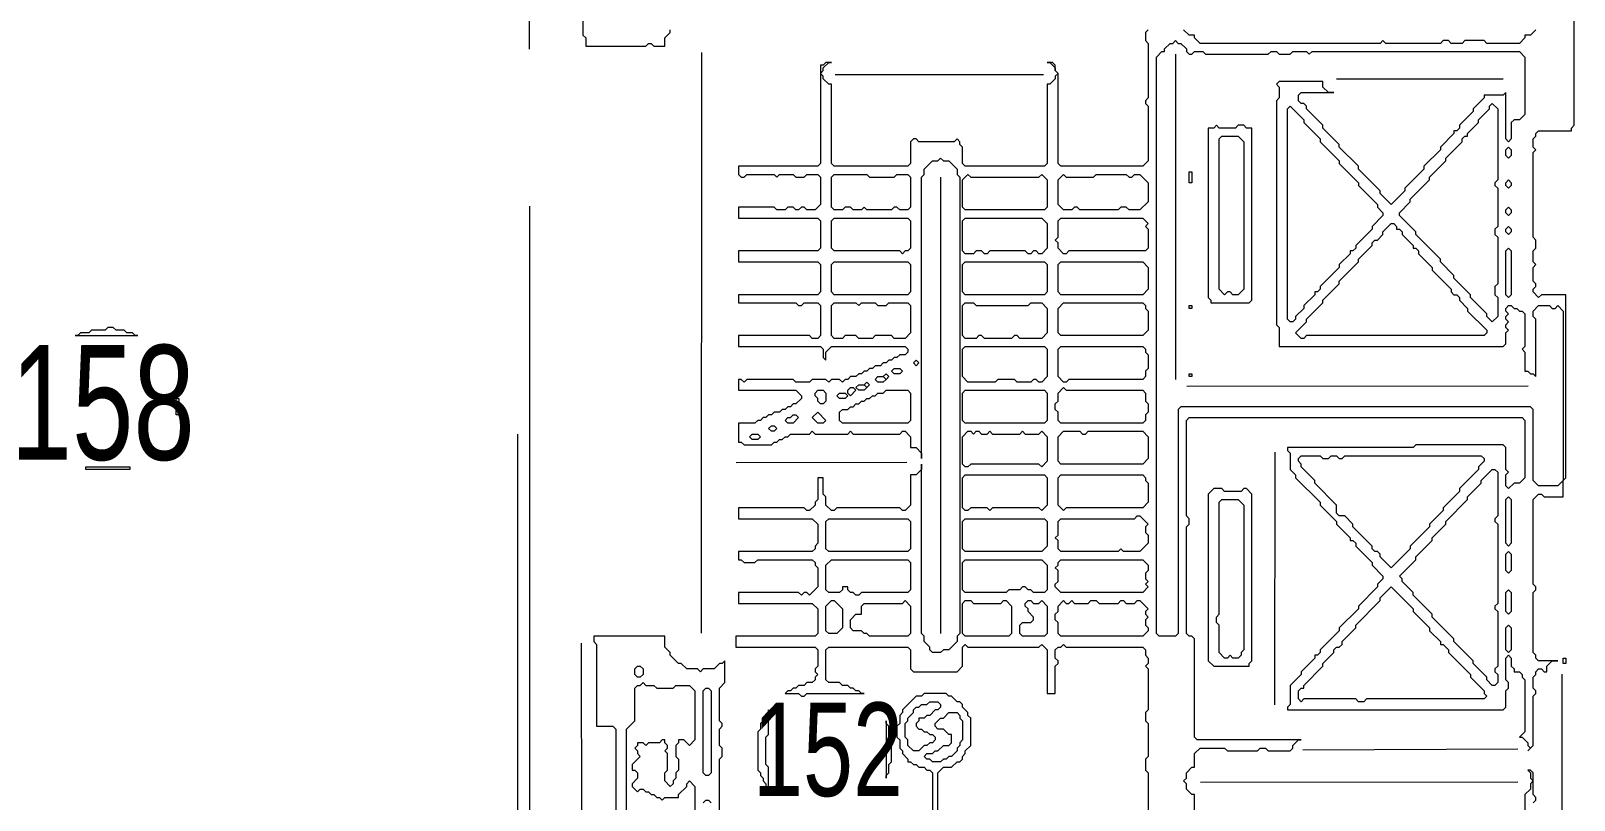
# Model space of a CAD drawing. Extents: x 25 to 4929, y 26 to 3478.
# Drawn here: x 1100 to 1665, y 1865 to 2147 of the extents above; entities that cross this region are included whole.
import ezdxf

# ---------------------------------------------------------------- set-up
doc = ezdxf.new("R2010")
doc.units = 0
for name, color, linetype, lineweight in [('OCR_TEXT', 6, 'Continuous', 0), ('TRACE_CURVE', 6, 'Continuous', 0), ('TRACE_STRAIGHT', 5, 'Continuous', 0), ('TRACE_TEXT_SYMBOL', 6, 'Continuous', 0)]:
    doc.layers.add(name, color=color, linetype=linetype, lineweight=lineweight)
doc.styles.add('wqy-unicode', font='wqy-unicode.lff')

msp = doc.modelspace()

# ---------------------------------------------------------------- linework, layer by layer
at = {"layer": 'TRACE_CURVE', "color": 6}
for points in [[(1651, 1911), (1651, 1912), (1652, 1913), (1653, 1913), (1654, 1912), (1655, 1912), (1655, 1914), (1657, 1916), (1659, 1916), (1652, 1916), (1651, 1917), (1651, 1918), (1650, 1919), (1650, 1941), (1651, 1942), (1651, 1943), (1650, 1944), (1650, 1975), (1652, 1977), (1653, 1977), (1654, 1976), (1661, 1976), (1661, 1982), (1662, 1983), (1662, 2050), (1653, 2050), (1652, 2049), (1650, 2051), (1650, 2052), (1651, 2053), (1651, 2054), (1650, 2055), (1650, 2060), (1651, 2061), (1650, 2062), (1650, 2066), (1651, 2067), (1651, 2070), (1650, 2071), (1650, 2102), (1651, 2103), (1650, 2104), (1650, 2107), (1651, 2108), (1651, 2109), (1652, 2110), (1664, 2110), (1664, 2111), (1665, 2112), (1665, 2191)], [(1302, 2154), (1302, 2145), (1303, 2144), (1303, 2141), (1325, 2141), (1326, 2142), (1327, 2142), (1328, 2141), (1332, 2141), (1332, 2144), (1334, 2146), (1334, 2147)], [(1509, 2147), (1508, 2146), (1508, 2143), (1509, 2142), (1509, 2122), (1508, 2121), (1508, 2120), (1509, 2119), (1509, 2099), (1507, 2097), (1477, 2097)], [(1518, 2142), (1519, 2143), (1520, 2142), (1521, 2142), (1523, 2140), (1523, 2139), (1524, 2138), (1525, 2138), (1526, 2139), (1529, 2139), (1530, 2138), (1553, 2138), (1554, 2139), (1556, 2139), (1557, 2138), (1561, 2138), (1562, 2139), (1567, 2139), (1568, 2138), (1569, 2139), (1645, 2139), (1647, 2137), (1647, 2116), (1645, 2114), (1643, 2114), (1642, 2113), (1642, 2107), (1641, 2106), (1640, 2107), (1640, 2124), (1639, 2123), (1632, 2123), (1632, 2122), (1628, 2118), (1628, 2117), (1623, 2112), (1623, 2111), (1622, 2110), (1621, 2110), (1621, 2109), (1616, 2104), (1616, 2103), (1610, 2097), (1610, 2096), (1603, 2089), (1603, 2088), (1598, 2083), (1594, 2087), (1594, 2088), (1586, 2096), (1586, 2097), (1579, 2104), (1579, 2105), (1573, 2111), (1573, 2112), (1567, 2118), (1567, 2119), (1566, 2120), (1565, 2120), (1564, 2121), (1564, 2123), (1565, 2124), (1577, 2124), (1575, 2124)], [(1651, 2147), (1649, 2145), (1647, 2145), (1647, 2144), (1645, 2142), (1633, 2142), (1632, 2143), (1625, 2143), (1624, 2142), (1620, 2142), (1619, 2143), (1617, 2143), (1616, 2142), (1596, 2142), (1595, 2143), (1594, 2142), (1528, 2142), (1526, 2144), (1526, 2145), (1524, 2145), (1522, 2147)], [(1575, 2124), (1573, 2126), (1573, 2128), (1557, 2128), (1556, 2127), (1557, 2126), (1557, 2122), (1556, 2121), (1556, 2039), (1557, 2038), (1557, 2031), (1639, 2031), (1640, 2032), (1640, 2036), (1641, 2037), (1640, 2038), (1640, 2039), (1641, 2040), (1640, 2041), (1640, 2042), (1641, 2043), (1640, 2044), (1640, 2045), (1641, 2046), (1642, 2046), (1643, 2045), (1644, 2045), (1645, 2044), (1646, 2044), (1647, 2043), (1647, 2031), (1646, 2030), (1647, 2029), (1647, 2022), (1648, 2022), (1649, 2021), (1650, 2021), (1651, 2020), (1651, 2041), (1650, 2042), (1650, 2044), (1652, 2046), (1656, 2046), (1657, 2045), (1658, 2045), (1659, 2046), (1661, 2044), (1661, 1982), (1659, 1980), (1652, 1980), (1650, 1982), (1650, 2008), (1649, 2009), (1521, 2009), (1520, 2008), (1520, 1926), (1519, 1925), (1513, 1925), (1512, 1926), (1512, 2137), (1514, 2139), (1515, 2139), (1515, 2140), (1517, 2142)], [(1517, 2142), (1518, 2142)], [(1477, 2097), (1476, 2098), (1476, 2131), (1475, 2132), (1475, 2134), (1474, 2135), (1472, 2135), (1473, 2135), (1475, 2133), (1475, 2132), (1476, 2131), (1475, 2130), (1475, 2129), (1473, 2127), (1472, 2127), (1472, 2098), (1471, 2097), (1442, 2097), (1441, 2098), (1441, 2104), (1440, 2105), (1440, 2106), (1439, 2107), (1438, 2106), (1425, 2106), (1424, 2107), (1423, 2107), (1422, 2106), (1422, 2098), (1421, 2097), (1394, 2097), (1393, 2098), (1393, 2127), (1392, 2127), (1390, 2129), (1390, 2130), (1389, 2131), (1390, 2132), (1390, 2133), (1392, 2135), (1393, 2135), (1391, 2135), (1390, 2134), (1389, 2134), (1389, 2098), (1388, 2097), (1359, 2097), (1359, 2094), (1360, 2093), (1361, 2093), (1362, 2094), (1372, 2094), (1373, 2093), (1374, 2094), (1379, 2094), (1380, 2093), (1383, 2093), (1384, 2094), (1388, 2094), (1389, 2093), (1389, 2083), (1387, 2081), (1384, 2081), (1383, 2082)], [(1432, 2099), (1433, 2100), (1434, 2099), (1436, 2099), (1439, 2096), (1439, 2094), (1440, 2093), (1440, 1926), (1439, 1925), (1439, 1923), (1436, 1920), (1434, 1920), (1433, 1919), (1430, 1919), (1429, 1920), (1429, 1921), (1427, 1923), (1427, 1925), (1426, 1926), (1426, 1988), (1426, 1986), (1424, 1984), (1422, 1984), (1422, 1973), (1420, 1971), (1419, 1971), (1418, 1972), (1395, 1972), (1394, 1971), (1393, 1971), (1391, 1973), (1391, 1976), (1390, 1977), (1390, 1983), (1388, 1983), (1388, 1975), (1387, 1974), (1387, 1973), (1385, 1971), (1384, 1971), (1383, 1972), (1359, 1972), (1359, 1968), (1386, 1968), (1388, 1966), (1388, 1959), (1387, 1958), (1387, 1957), (1386, 1956), (1359, 1956), (1359, 1953), (1360, 1953), (1361, 1952), (1365, 1952), (1366, 1953), (1386, 1953), (1387, 1952), (1387, 1951), (1388, 1950), (1388, 1943), (1385, 1940), (1384, 1941), (1383, 1941), (1382, 1940)], [(1398, 2019), (1397, 2018), (1396, 2019), (1393, 2019), (1392, 2018), (1391, 2019), (1386, 2019), (1385, 2018), (1380, 2018), (1379, 2019), (1362, 2019), (1361, 2018), (1360, 2019), (1359, 2019), (1359, 2015), (1380, 2015), (1382, 2013), (1382, 2012), (1380, 2010), (1379, 2010), (1378, 2009), (1377, 2009), (1376, 2008), (1375, 2008), (1374, 2007), (1372, 2007), (1371, 2006), (1370, 2006), (1369, 2005), (1368, 2005), (1367, 2004), (1366, 2004), (1365, 2003), (1359, 2003), (1359, 1996), (1360, 1996), (1361, 1995), (1371, 1995), (1372, 1996), (1373, 1996), (1374, 1997), (1375, 1997), (1376, 1998), (1377, 1998), (1378, 1999), (1385, 1999), (1386, 2000), (1387, 1999), (1399, 1999), (1400, 2000), (1401, 1999), (1418, 1999), (1419, 2000), (1420, 2000), (1422, 1998), (1422, 1994), (1424, 1994), (1426, 1992), (1426, 1990), (1426, 2093), (1427, 2094), (1427, 2096), (1430, 2099), (1432, 2099)], [(1383, 2082), (1382, 2082), (1381, 2081), (1380, 2081), (1379, 2082), (1377, 2082), (1376, 2081), (1373, 2081), (1372, 2082), (1359, 2082), (1359, 2078), (1388, 2078), (1389, 2077), (1389, 2067), (1388, 2066), (1359, 2066), (1359, 2062), (1388, 2062), (1389, 2061), (1389, 2051), (1388, 2050), (1359, 2050), (1359, 2047), (1380, 2047), (1381, 2046), (1382, 2046), (1383, 2047), (1388, 2047), (1389, 2046), (1389, 2035), (1388, 2034), (1386, 2034), (1385, 2035), (1359, 2035), (1359, 2031), (1389, 2031), (1390, 2030), (1390, 2027), (1391, 2026), (1391, 2029), (1393, 2031), (1420, 2031), (1421, 2030), (1421, 2029), (1420, 2028), (1418, 2028), (1417, 2027), (1416, 2027), (1415, 2026), (1414, 2026), (1413, 2025), (1412, 2025), (1411, 2024), (1409, 2024), (1408, 2023), (1407, 2023), (1406, 2022), (1405, 2022), (1404, 2021), (1403, 2021), (1402, 2020), (1400, 2020), (1399, 2019), (1398, 2019)], [(1526, 1755), (1526, 1867), (1525, 1867), (1523, 1869), (1523, 1871), (1522, 1872), (1523, 1873), (1523, 1875), (1525, 1877), (1526, 1877), (1526, 1882), (1528, 1884), (1537, 1884), (1538, 1883), (1549, 1883), (1550, 1884), (1552, 1884), (1553, 1883), (1561, 1883), (1562, 1884), (1562, 1885), (1564, 1887), (1565, 1887), (1527, 1887), (1526, 1888), (1526, 1924), (1525, 1925), (1524, 1925), (1523, 1926), (1523, 1965), (1524, 1966), (1524, 1968), (1523, 1969), (1523, 2004), (1524, 2005), (1646, 2005), (1647, 2004), (1647, 1983), (1645, 1981), (1643, 1981), (1641, 1979), (1640, 1980), (1640, 1984), (1641, 1985), (1640, 1986), (1640, 1994), (1639, 1995), (1607, 1995), (1606, 1994), (1560, 1994), (1560, 1993), (1561, 1992)], [(1561, 1992), (1561, 1986), (1563, 1984), (1563, 1983), (1572, 1974), (1572, 1973), (1578, 1967), (1578, 1966), (1583, 1961), (1583, 1960), (1584, 1960), (1585, 1959), (1585, 1958), (1591, 1952), (1591, 1951), (1595, 1947), (1595, 1946), (1593, 1944), (1593, 1943), (1586, 1936), (1586, 1935), (1579, 1928), (1579, 1927), (1572, 1920), (1572, 1919), (1571, 1918), (1570, 1918), (1570, 1917), (1565, 1912), (1565, 1911), (1561, 1907), (1561, 1900), (1560, 1899), (1560, 1898), (1639, 1898), (1640, 1899), (1640, 1905), (1641, 1906), (1641, 1908), (1640, 1909), (1640, 1917), (1641, 1918), (1642, 1917), (1642, 1914), (1643, 1913), (1643, 1912), (1645, 1912), (1646, 1911), (1646, 1910), (1647, 1909), (1647, 1890), (1645, 1888), (1646, 1888), (1648, 1886), (1648, 1885), (1649, 1884), (1648, 1883), (1650, 1885), (1650, 1903), (1651, 1904), (1651, 1905), (1650, 1906), (1650, 1910), (1651, 1911)], [(1382, 1940), (1381, 1941), (1359, 1941), (1359, 1937), (1386, 1937), (1388, 1935), (1388, 1926), (1387, 1925), (1358, 1925), (1358, 1921), (1387, 1921), (1388, 1920), (1388, 1914), (1387, 1913), (1387, 1912), (1388, 1911), (1387, 1910), (1387, 1909), (1386, 1908), (1384, 1908), (1383, 1907), (1381, 1907), (1380, 1906), (1379, 1906), (1378, 1905), (1377, 1905), (1376, 1904), (1381, 1904), (1382, 1903), (1383, 1903), (1384, 1904), (1405, 1904), (1404, 1904), (1403, 1905), (1402, 1905), (1401, 1906), (1400, 1906), (1399, 1907), (1397, 1907), (1396, 1908), (1392, 1908), (1391, 1909), (1391, 1920), (1392, 1921), (1421, 1921), (1422, 1920), (1422, 1913), (1423, 1912), (1439, 1912), (1441, 1914), (1441, 1921), (1442, 1922), (1443, 1921), (1469, 1921), (1470, 1922), (1472, 1920), (1472, 1904), (1475, 1904), (1475, 1914), (1476, 1915), (1476, 1916), (1475, 1917), (1475, 1920), (1476, 1921)], [(1476, 1921), (1477, 1921), (1478, 1922), (1479, 1921), (1507, 1921), (1508, 1920), (1508, 1918), (1509, 1917), (1509, 1915), (1508, 1914), (1509, 1913), (1509, 1898), (1508, 1897), (1508, 1894), (1509, 1893), (1509, 1881), (1508, 1880), (1508, 1876), (1509, 1875), (1509, 1845)], [(1443, 1896), (1443, 1897), (1441, 1899), (1441, 1900), (1440, 1901), (1439, 1901), (1437, 1903), (1436, 1903), (1435, 1904), (1427, 1904), (1426, 1903), (1424, 1903), (1419, 1898), (1419, 1897), (1418, 1896), (1418, 1893), (1417, 1892), (1417, 1888), (1418, 1887), (1418, 1884), (1419, 1883), (1419, 1882), (1421, 1880), (1421, 1879), (1422, 1879), (1423, 1878), (1424, 1878), (1425, 1877), (1427, 1877), (1428, 1876), (1429, 1876), (1430, 1875), (1430, 1839)], [(1432, 1826), (1432, 1875), (1434, 1877), (1437, 1877), (1439, 1879), (1440, 1879), (1441, 1880), (1441, 1881), (1442, 1882), (1442, 1883), (1444, 1885), (1444, 1895), (1443, 1896)], [(1650, 1864), (1651, 1865), (1651, 1866), (1650, 1867), (1650, 1875), (1649, 1876), (1648, 1876), (1649, 1875), (1649, 1873), (1650, 1872), (1649, 1871), (1649, 1869), (1647, 1867), (1647, 1850)]]:
    msp.add_lwpolyline(points, dxfattribs=at)
for points in [[(1634, 2119), (1635, 2120), (1637, 2118), (1637, 2092), (1636, 2091), (1636, 2090), (1637, 2089), (1637, 2075), (1636, 2074), (1636, 2072), (1637, 2071), (1637, 2054), (1636, 2053), (1636, 2050), (1637, 2049), (1637, 2042), (1635, 2040), (1633, 2042), (1633, 2043), (1627, 2049), (1627, 2050), (1621, 2056), (1621, 2057), (1616, 2062), (1616, 2063), (1607, 2072), (1607, 2073), (1601, 2079), (1601, 2080), (1605, 2084), (1605, 2085), (1612, 2092), (1612, 2093), (1618, 2099), (1618, 2100), (1624, 2106), (1624, 2107), (1625, 2108), (1626, 2108), (1626, 2109), (1630, 2113), (1630, 2114), (1634, 2118)], [(1560, 2118), (1561, 2119), (1566, 2114), (1566, 2113), (1572, 2107), (1572, 2106), (1579, 2099), (1579, 2098), (1586, 2091), (1586, 2090), (1593, 2083), (1593, 2082), (1595, 2080), (1595, 2079), (1591, 2075), (1591, 2074), (1585, 2068), (1585, 2067), (1584, 2066), (1583, 2066), (1583, 2065), (1579, 2061), (1579, 2060), (1572, 2053), (1572, 2052), (1571, 2051), (1570, 2051), (1570, 2050), (1566, 2046), (1566, 2045), (1563, 2042), (1563, 2041), (1562, 2040), (1561, 2040), (1560, 2041)], [(1640, 2103), (1641, 2104), (1642, 2103), (1642, 2101), (1641, 2100), (1640, 2101)], [(1393, 2093), (1394, 2094), (1406, 2094), (1407, 2093), (1416, 2093), (1417, 2094), (1421, 2094), (1422, 2093), (1422, 2082), (1421, 2081), (1418, 2081), (1417, 2082), (1416, 2082), (1415, 2081), (1406, 2081), (1405, 2082), (1404, 2081), (1401, 2081), (1400, 2082), (1398, 2082), (1397, 2081), (1394, 2081), (1393, 2082)], [(1443, 2094), (1444, 2093), (1469, 2093), (1470, 2094), (1472, 2092), (1472, 2082), (1471, 2081), (1442, 2081), (1441, 2082), (1441, 2092)], [(1478, 2094), (1479, 2093), (1489, 2093), (1490, 2094), (1501, 2094), (1502, 2093), (1503, 2093), (1504, 2094), (1506, 2094), (1509, 2091), (1509, 2084), (1506, 2081), (1502, 2081), (1501, 2082), (1499, 2082), (1498, 2081), (1484, 2081), (1483, 2082), (1482, 2082), (1481, 2081), (1478, 2081), (1476, 2083), (1476, 2092)], [(1640, 2091), (1641, 2092), (1642, 2091), (1642, 2090), (1641, 2089), (1640, 2090)], [(1640, 2081), (1641, 2082), (1642, 2081), (1642, 2080), (1641, 2079), (1640, 2080)], [(1393, 2077), (1394, 2078), (1421, 2078), (1422, 2077), (1422, 2067), (1421, 2066), (1420, 2066), (1419, 2065), (1418, 2066), (1394, 2066), (1393, 2067)], [(1441, 2077), (1442, 2078), (1470, 2078), (1472, 2076), (1472, 2067), (1470, 2065), (1469, 2065), (1468, 2066), (1467, 2066), (1466, 2065), (1465, 2065), (1464, 2066), (1451, 2066), (1450, 2065), (1449, 2065), (1448, 2066), (1446, 2066), (1445, 2065), (1442, 2065), (1441, 2066)], [(1476, 2077), (1477, 2078), (1507, 2078), (1509, 2076), (1508, 2075), (1509, 2074), (1509, 2067), (1508, 2066), (1480, 2066), (1479, 2065), (1478, 2065), (1476, 2067), (1476, 2069), (1475, 2070), (1476, 2071)], [(1598, 2076), (1599, 2076), (1600, 2075), (1600, 2074), (1601, 2074), (1602, 2073), (1602, 2072), (1606, 2068), (1606, 2067), (1607, 2067), (1608, 2066), (1608, 2065), (1613, 2060), (1613, 2059), (1620, 2052), (1620, 2051), (1621, 2050), (1622, 2050), (1623, 2049), (1623, 2048), (1626, 2045), (1626, 2044), (1633, 2037), (1633, 2036), (1632, 2035), (1567, 2035), (1566, 2034), (1565, 2034), (1563, 2036), (1567, 2040), (1567, 2041), (1573, 2047), (1573, 2048), (1579, 2054), (1579, 2055), (1586, 2062), (1586, 2063), (1591, 2068), (1591, 2069), (1592, 2070), (1593, 2070), (1595, 2072), (1595, 2073)], [(1640, 2074), (1641, 2075), (1642, 2074), (1642, 2073), (1641, 2072), (1640, 2073)], [(1640, 2066), (1641, 2067), (1642, 2066), (1642, 2050), (1641, 2049), (1640, 2050)], [(1393, 2061), (1394, 2062), (1421, 2062), (1422, 2061), (1422, 2051), (1421, 2050), (1394, 2050), (1393, 2051)], [(1441, 2061), (1442, 2062), (1471, 2062), (1472, 2061), (1472, 2051), (1471, 2050), (1442, 2050), (1441, 2051)], [(1476, 2061), (1477, 2062), (1507, 2062), (1509, 2060), (1509, 2052), (1507, 2050), (1477, 2050), (1476, 2051)], [(1393, 2046), (1394, 2047), (1402, 2047), (1403, 2046), (1404, 2047), (1409, 2047), (1410, 2046), (1413, 2046), (1414, 2047), (1421, 2047), (1422, 2046), (1422, 2036), (1420, 2034), (1416, 2034), (1415, 2035), (1409, 2035), (1408, 2034), (1403, 2034), (1402, 2035), (1398, 2035), (1397, 2034), (1394, 2034), (1393, 2035)], [(1441, 2046), (1442, 2047), (1445, 2047), (1446, 2046), (1465, 2046), (1466, 2047), (1470, 2047), (1472, 2045), (1472, 2036), (1470, 2034), (1462, 2034), (1461, 2035), (1460, 2035), (1459, 2034), (1449, 2034), (1448, 2035), (1447, 2035), (1446, 2034), (1442, 2034), (1441, 2035)], [(1478, 2047), (1507, 2047), (1508, 2046), (1508, 2045), (1509, 2044), (1509, 2037), (1507, 2035), (1477, 2035), (1476, 2036), (1476, 2045)], [(1441, 2030), (1442, 2031), (1471, 2031), (1472, 2030), (1472, 2020), (1470, 2018), (1469, 2018), (1468, 2019), (1467, 2019), (1466, 2018), (1461, 2018), (1460, 2019), (1454, 2019), (1453, 2018), (1443, 2018), (1441, 2020)], [(1476, 2030), (1477, 2031), (1507, 2031), (1508, 2030), (1508, 2029), (1509, 2028), (1509, 2023), (1508, 2022), (1508, 2020), (1507, 2019), (1480, 2019), (1479, 2018), (1478, 2018), (1476, 2020)], [(1423, 2025), (1424, 2026), (1425, 2025), (1424, 2024)], [(1405, 2017), (1406, 2018), (1407, 2017), (1406, 2016)], [(1409, 2019), (1410, 2020), (1412, 2020), (1413, 2019), (1412, 2018), (1410, 2018)], [(1412, 2020), (1413, 2021), (1414, 2020), (1413, 2019)], [(1415, 2022), (1416, 2023), (1418, 2023), (1419, 2022), (1418, 2021), (1416, 2021)], [(1387, 2014), (1388, 2015), (1390, 2015), (1391, 2014), (1391, 2011), (1390, 2010), (1389, 2010), (1388, 2011), (1388, 2012), (1387, 2013)], [(1395, 2013), (1396, 2014), (1398, 2014), (1399, 2013), (1398, 2012), (1396, 2012)], [(1412, 2014), (1413, 2015), (1421, 2015), (1422, 2014), (1422, 2004), (1421, 2003), (1397, 2003), (1396, 2004), (1396, 2007), (1397, 2008), (1399, 2008), (1400, 2009), (1401, 2009), (1402, 2010), (1403, 2010), (1404, 2011), (1405, 2011), (1406, 2012), (1407, 2012), (1408, 2013), (1409, 2013), (1410, 2014)], [(1399, 2015), (1400, 2016), (1401, 2016), (1402, 2015), (1400, 2013), (1399, 2014)], [(1402, 2016), (1403, 2017), (1405, 2017), (1406, 2016), (1405, 2015), (1403, 2015)], [(1441, 2014), (1442, 2015), (1471, 2015), (1472, 2014), (1472, 2004), (1471, 2003), (1442, 2003), (1441, 2004)], [(1478, 2016), (1479, 2015), (1507, 2015), (1508, 2014), (1508, 2011), (1509, 2010), (1509, 2007), (1508, 2006), (1508, 2004), (1507, 2003), (1477, 2003), (1476, 2004), (1476, 2007), (1475, 2008), (1475, 2010), (1476, 2011), (1476, 2014)], [(1388, 2007), (1391, 2004), (1390, 2003), (1388, 2003), (1386, 2005)], [(1370, 2001), (1371, 2002), (1372, 2002), (1373, 2001), (1372, 2000), (1371, 2000)], [(1378, 2005), (1379, 2006), (1380, 2006), (1381, 2005), (1379, 2003), (1377, 2003), (1376, 2004), (1377, 2005)], [(1363, 1998), (1364, 1999), (1366, 1999), (1367, 1998), (1366, 1997), (1364, 1997)], [(1443, 2000), (1444, 2000), (1445, 1999), (1446, 2000), (1447, 2000), (1448, 1999), (1450, 1999), (1451, 2000), (1452, 1999), (1462, 1999), (1463, 2000), (1464, 1999), (1469, 1999), (1470, 2000), (1472, 1998), (1472, 1989), (1470, 1987), (1469, 1988), (1444, 1988), (1443, 1987), (1442, 1987), (1441, 1988), (1441, 1998)], [(1478, 2000), (1484, 2000), (1485, 1999), (1486, 1999), (1487, 2000), (1507, 2000), (1509, 1998), (1509, 1990), (1507, 1988), (1477, 1988), (1476, 1989), (1476, 1998)], [(1564, 1990), (1565, 1991), (1572, 1991), (1573, 1990), (1575, 1990), (1576, 1991), (1578, 1991), (1579, 1990), (1580, 1990), (1581, 1991), (1631, 1991), (1632, 1990), (1632, 1989), (1630, 1987), (1630, 1986), (1623, 1979), (1623, 1978), (1617, 1972), (1617, 1971), (1612, 1966), (1612, 1965), (1605, 1958), (1605, 1957), (1598, 1950), (1594, 1954), (1594, 1955), (1593, 1956), (1592, 1956), (1591, 1957), (1591, 1958), (1584, 1965), (1584, 1966), (1581, 1969), (1579, 1969), (1578, 1970), (1578, 1973), (1570, 1981), (1570, 1982), (1565, 1987), (1565, 1988), (1564, 1989)], [(1441, 1983), (1442, 1984), (1471, 1984), (1472, 1983), (1472, 1973), (1470, 1971), (1469, 1972), (1452, 1972), (1451, 1971), (1450, 1972), (1444, 1972), (1443, 1971), (1442, 1971), (1441, 1972)], [(1476, 1983), (1477, 1984), (1507, 1984), (1508, 1983), (1508, 1982), (1509, 1981), (1509, 1974), (1507, 1972), (1479, 1972), (1478, 1971), (1476, 1973)], [(1635, 1986), (1636, 1986), (1637, 1985), (1637, 1969), (1636, 1968), (1636, 1967), (1637, 1966), (1637, 1937), (1636, 1936), (1636, 1935), (1637, 1934), (1637, 1914), (1636, 1913), (1636, 1912), (1637, 1911), (1637, 1908), (1636, 1907), (1635, 1907), (1633, 1909), (1633, 1910), (1628, 1915), (1628, 1916), (1621, 1923), (1621, 1924), (1613, 1932), (1613, 1933), (1606, 1940), (1606, 1941), (1602, 1945), (1602, 1946), (1601, 1947), (1607, 1953), (1607, 1954), (1613, 1960), (1613, 1961), (1618, 1966), (1618, 1967), (1626, 1975), (1626, 1976), (1631, 1981), (1631, 1982)], [(1640, 1975), (1641, 1976), (1642, 1975), (1642, 1959), (1641, 1958), (1640, 1959)], [(1391, 1967), (1392, 1968), (1421, 1968), (1422, 1967), (1422, 1957), (1421, 1956), (1392, 1956), (1391, 1957)], [(1441, 1967), (1442, 1968), (1471, 1968), (1472, 1967), (1472, 1958), (1470, 1956), (1442, 1956), (1441, 1957)], [(1504, 1968), (1505, 1969), (1506, 1969), (1509, 1966), (1508, 1965), (1508, 1963), (1509, 1962), (1509, 1959), (1506, 1956), (1500, 1956), (1499, 1957), (1498, 1956), (1477, 1956), (1476, 1957), (1476, 1960), (1475, 1961), (1476, 1962), (1476, 1967), (1477, 1968)], [(1640, 1955), (1641, 1956), (1642, 1955), (1642, 1949), (1641, 1948), (1640, 1949)], [(1393, 1953), (1421, 1953), (1422, 1952), (1422, 1942), (1421, 1941), (1404, 1941), (1403, 1940), (1402, 1940), (1401, 1941), (1400, 1941), (1399, 1942), (1399, 1943), (1397, 1943), (1397, 1942), (1396, 1941), (1392, 1941), (1391, 1942), (1391, 1951)], [(1441, 1952), (1442, 1953), (1470, 1953), (1472, 1951), (1472, 1942), (1471, 1941), (1467, 1941), (1466, 1942), (1465, 1942), (1464, 1943), (1463, 1943), (1462, 1942), (1458, 1942), (1457, 1941), (1442, 1941), (1441, 1942)], [(1476, 1952), (1477, 1953), (1507, 1953), (1509, 1951), (1509, 1949), (1508, 1948), (1508, 1946), (1509, 1945), (1508, 1944), (1509, 1943), (1507, 1941), (1477, 1941), (1475, 1943), (1475, 1944), (1476, 1945), (1476, 1949), (1475, 1950), (1476, 1951)], [(1598, 1943), (1606, 1935), (1606, 1934), (1612, 1928), (1612, 1927), (1616, 1923), (1616, 1922), (1617, 1922), (1619, 1920), (1619, 1919), (1627, 1911), (1627, 1910), (1632, 1905), (1632, 1904), (1633, 1903), (1632, 1902), (1589, 1902), (1588, 1901), (1586, 1901), (1585, 1902), (1566, 1902), (1565, 1901), (1564, 1902), (1564, 1905), (1565, 1906), (1566, 1906), (1566, 1907), (1573, 1914), (1573, 1915), (1577, 1919), (1577, 1920), (1578, 1921), (1579, 1921), (1580, 1922), (1580, 1923), (1585, 1928), (1585, 1929), (1594, 1938), (1594, 1939)], [(1640, 1941), (1641, 1942), (1642, 1941), (1642, 1934), (1641, 1933), (1640, 1934)], [(1393, 1938), (1394, 1938), (1397, 1935), (1397, 1928), (1395, 1926), (1392, 1926), (1391, 1927), (1391, 1936)], [(1419, 1937), (1420, 1938), (1422, 1936), (1422, 1926), (1421, 1925), (1407, 1925), (1406, 1926), (1405, 1926), (1404, 1927), (1401, 1927), (1400, 1928), (1400, 1931), (1402, 1933), (1404, 1933), (1404, 1936), (1405, 1937)], [(1441, 1937), (1442, 1938), (1444, 1938), (1445, 1937), (1455, 1937), (1456, 1938), (1457, 1938), (1459, 1936), (1459, 1926), (1458, 1925), (1442, 1925), (1441, 1926)], [(1464, 1937), (1465, 1938), (1466, 1938), (1467, 1937), (1469, 1937), (1470, 1938), (1472, 1936), (1472, 1926), (1471, 1925), (1463, 1925), (1462, 1926), (1462, 1929), (1463, 1930), (1466, 1930), (1467, 1931), (1467, 1932), (1465, 1934), (1465, 1935), (1464, 1936)], [(1478, 1938), (1479, 1937), (1480, 1937), (1481, 1938), (1482, 1937), (1487, 1937), (1488, 1938), (1490, 1938), (1491, 1937), (1498, 1937), (1499, 1938), (1500, 1938), (1501, 1937), (1504, 1937), (1505, 1938), (1506, 1938), (1509, 1935), (1508, 1934), (1508, 1933), (1509, 1932), (1508, 1931), (1508, 1929), (1509, 1928), (1509, 1927), (1507, 1925), (1477, 1925), (1476, 1926), (1476, 1930), (1475, 1931), (1475, 1933), (1476, 1934), (1476, 1936)], [(1640, 1928), (1641, 1929), (1642, 1928), (1642, 1920), (1641, 1919), (1640, 1920)], [(1428, 1900), (1429, 1901), (1432, 1901), (1433, 1900), (1433, 1899), (1432, 1898), (1431, 1898), (1429, 1896), (1428, 1896), (1427, 1895), (1425, 1895), (1425, 1894), (1424, 1893), (1424, 1892), (1425, 1891), (1426, 1891), (1427, 1890), (1428, 1890), (1429, 1889), (1430, 1889), (1431, 1888), (1431, 1887), (1430, 1886), (1429, 1886), (1428, 1885), (1427, 1885), (1425, 1883), (1423, 1883), (1421, 1885), (1421, 1887), (1420, 1888), (1420, 1893), (1421, 1894), (1421, 1895), (1423, 1897), (1423, 1898), (1424, 1899), (1425, 1899), (1426, 1900)], [(1436, 1897), (1439, 1897), (1440, 1896), (1440, 1895), (1441, 1894), (1441, 1887), (1440, 1886), (1440, 1885), (1439, 1884), (1439, 1883), (1437, 1881), (1436, 1881), (1435, 1880), (1434, 1880), (1433, 1879), (1430, 1879), (1429, 1880), (1428, 1880), (1427, 1881), (1428, 1882), (1430, 1882), (1431, 1883), (1432, 1883), (1434, 1885), (1436, 1885), (1437, 1886), (1437, 1889), (1436, 1889), (1434, 1891), (1432, 1891), (1431, 1892), (1431, 1893), (1433, 1895), (1434, 1895)]]:
    msp.add_lwpolyline(points, close=True, dxfattribs=at)
at = {"layer": 'TRACE_STRAIGHT', "color": 5}
for p, q in [((1282.46, 2139.87), (1282.55, 2216.13)), ((1345.43, 1926.12), (1345.49, 2138.62)), ((1519, 2138), (1519, 2019)), ((1394.37, 2130.65), (1470.62, 2130.64)), ((1578, 2129), (1639, 2129)), ((1433, 2093), (1433, 1926)), ((1282.39, 2082.38), (1282.42, 1801.12)), ((1523.12, 2016.49), (1648.13, 2016.61)), ((1278, 1999), (1278, 1814)), ((1555.44, 1899.87), (1555.46, 1992.38)), ((1358.12, 1988.54), (1420.62, 1988.65)), ((1301.37, 1922.38), (1301.46, 1832.37)), ((1660.44, 1911.12), (1660.47, 1848.62)), ((1565.61, 1883.34), (1644.38, 1883.71)), ((1528.12, 1871.59), (1644.38, 1871.62))]:
    msp.add_line(p, q, dxfattribs=at)
at = {"layer": 'TRACE_TEXT_SYMBOL', "color": 6}
for points in [[(1534, 2112), (1533, 2111), (1531, 2111), (1531, 2049), (1532, 2048), (1532, 2047), (1546, 2047), (1547, 2048), (1547, 2111), (1545, 2111), (1544, 2112), (1542, 2112), (1541, 2111), (1535, 2111)], [(1535, 2107), (1536, 2108), (1542, 2108), (1544, 2106), (1544, 2052), (1542, 2050), (1540, 2050), (1539, 2051), (1538, 2051), (1537, 2050), (1535, 2052)], [(1524, 2095), (1525, 2095), (1525, 2091), (1524, 2091)], [(1524, 2046), (1525, 2046), (1525, 2045), (1524, 2045)], [(1128, 2038), (1127, 2037), (1122, 2037), (1121, 2036), (1118, 2036), (1117, 2035), (1116, 2035), (1139, 2035), (1138, 2035), (1137, 2036), (1135, 2036), (1134, 2037), (1131, 2037), (1130, 2038)], [(1524, 2021), (1525, 2021), (1525, 2020), (1524, 2020)], [(1153, 2012), (1154, 2012), (1154, 2006), (1153, 2006)], [(1120, 1987), (1136, 1987), (1136, 1986), (1120, 1986)], [(1533, 1979), (1531, 1977), (1531, 1916), (1533, 1914), (1546, 1914), (1546, 1915), (1547, 1916), (1547, 1977), (1545, 1979), (1544, 1979), (1543, 1978), (1537, 1978), (1536, 1979)], [(1535, 1974), (1536, 1975), (1542, 1975), (1544, 1973), (1544, 1920), (1543, 1919), (1543, 1918), (1542, 1917), (1540, 1917), (1539, 1918), (1538, 1917), (1537, 1917), (1535, 1919), (1535, 1929), (1534, 1930), (1534, 1932), (1535, 1933)], [(1661, 1917), (1662, 1917), (1662, 1915), (1661, 1915)], [(1321, 1913), (1322, 1914), (1323, 1914), (1324, 1913), (1324, 1911), (1323, 1910), (1322, 1910), (1321, 1911)], [(1346, 1905), (1347, 1906), (1348, 1906), (1349, 1905), (1349, 1875), (1348, 1874), (1347, 1874), (1346, 1875)], [(1370, 1898), (1370, 1897), (1368, 1895), (1368, 1894), (1367, 1893), (1367, 1891), (1366, 1890), (1366, 1876), (1367, 1875), (1367, 1874), (1368, 1873), (1368, 1872), (1369, 1871), (1369, 1870), (1370, 1869), (1370, 1877), (1369, 1878), (1369, 1888), (1370, 1889)], [(1413, 1894), (1413, 1873), (1413, 1874), (1414, 1875), (1414, 1878), (1415, 1879), (1415, 1887), (1414, 1888), (1414, 1892), (1413, 1893)]]:
    msp.add_lwpolyline(points, close=True, dxfattribs=at)
for points in [[(1306, 1925), (1306, 1923), (1307, 1922), (1307, 1892), (1313, 1892), (1314, 1891), (1314, 1845)], [(1352, 1846), (1352, 1880), (1353, 1881), (1353, 1884), (1352, 1885), (1352, 1891), (1353, 1892), (1353, 1893), (1352, 1894), (1352, 1906), (1354, 1908), (1354, 1916), (1353, 1915), (1352, 1915), (1350, 1913), (1346, 1913), (1345, 1912), (1344, 1913), (1340, 1913), (1338, 1915), (1337, 1915), (1334, 1918), (1334, 1919), (1332, 1921), (1332, 1925), (1306, 1925)], [(1318, 1846), (1318, 1891), (1321, 1894), (1321, 1906), (1322, 1907), (1323, 1907), (1324, 1908), (1325, 1907), (1328, 1907), (1329, 1906), (1335, 1906), (1336, 1907), (1341, 1907), (1343, 1905), (1343, 1887), (1341, 1885), (1339, 1887), (1337, 1887), (1337, 1886), (1336, 1885), (1336, 1881), (1337, 1880), (1337, 1876), (1336, 1875), (1336, 1873), (1335, 1872), (1335, 1871), (1334, 1870), (1332, 1872), (1332, 1875), (1333, 1876), (1333, 1882), (1332, 1883), (1333, 1884), (1333, 1885), (1332, 1886), (1332, 1887), (1331, 1887), (1330, 1886), (1326, 1886), (1325, 1885), (1324, 1886), (1322, 1886), (1322, 1885), (1321, 1884), (1322, 1883), (1322, 1882), (1323, 1881), (1320, 1878), (1320, 1876), (1321, 1876), (1322, 1875), (1322, 1873), (1320, 1871), (1320, 1870)], [(1320, 1870), (1322, 1868), (1323, 1869), (1324, 1869), (1325, 1868), (1326, 1868), (1327, 1867), (1328, 1867), (1329, 1866), (1330, 1866), (1331, 1865), (1332, 1866), (1337, 1866), (1337, 1867), (1340, 1870), (1340, 1871), (1341, 1872), (1343, 1870), (1343, 1846)], [(1346, 1864), (1347, 1865), (1348, 1865), (1349, 1864)]]:
    msp.add_lwpolyline(points, dxfattribs=at)

# ---------------------------------------------------------------- texts
at = {"layer": 'OCR_TEXT', "color": 6, "style": 'wqy-unicode', "width": 0.72}
for s, height, p in [('158', 41.974, (1092.42, 1989.56)), ('152', 34.202, (1364.27, 1866.46))]:
    msp.add_text(s, height=height, dxfattribs=at).set_placement(p)

doc.saveas('drawing.dxf')
